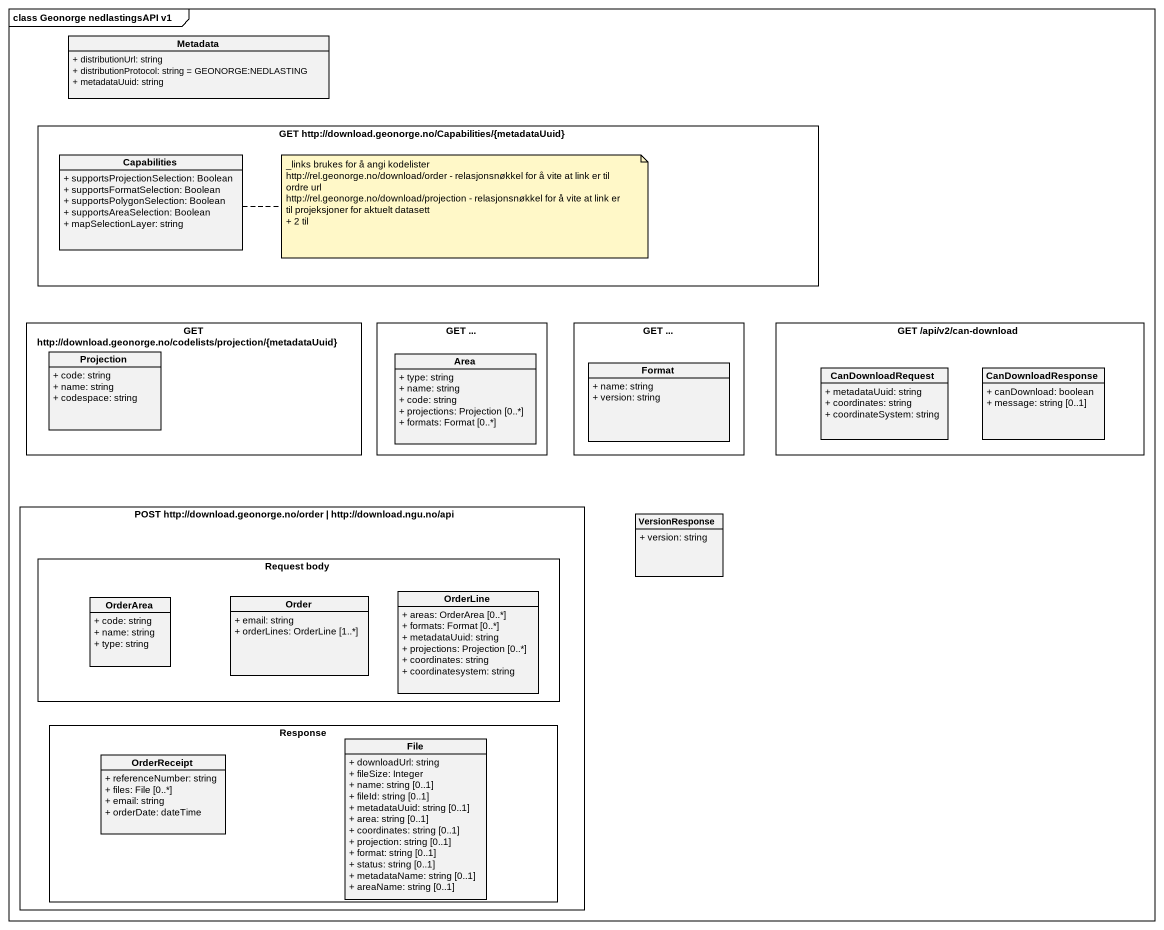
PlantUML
@startuml
mainframe class Geonorge nedlastingsAPI v1
hide circle
hide empty members
skinparam classAttributeIconSize 0
class Metadata {
  + distributionUrl: string
  + distributionProtocol: string = GEONORGE:NEDLASTING
  + metadataUuid: string
}
rectangle "GET http://download.geonorge.no/Capabilities/{metadataUuid}" as GET_http_download_geonorge {
  class Capabilities {
    + supportsProjectionSelection: Boolean
    + supportsFormatSelection: Boolean
    + supportsPolygonSelection: Boolean
    + supportsAreaSelection: Boolean
    + mapSelectionLayer: string
  }
}
rectangle "GET http://download.geonorge.no/codelists/projection/{metadataUuid}" as GET_http_download_geonorge_2 {
  class Projection {
    + code: string
    + name: string
    + codespace: string
  }
}
rectangle "GET ..." as GET {
  class Area {
    + type: string
    + name: string
    + code: string
    + projections: Projection [0..*]
    + formats: Format [0..*]
  }
}
rectangle "GET ..." as GET_2 {
  class Format {
    + name: string
    + version: string
  }
}
rectangle "GET /api/v2/can-download" as GET_api_v2_can_download {
  class CanDownloadRequest {
    + metadataUuid: string
    + coordinates: string
    + coordinateSystem: string
  }
  class CanDownloadResponse {
    + canDownload: boolean
    + message: string [0..1]
  }
}
rectangle "POST http:~//download.geonorge.no/order | http:~//download.ngu.no/api" as POST_http_download_geonorge {
  rectangle "Request body" as Request_body {
    class OrderArea {
      + code: string
      + name: string
      + type: string
    }
    class Order {
      + email: string
      + orderLines: OrderLine [1..*]
    }
    class OrderLine {
      + areas: OrderArea [0..*]
      + formats: Format [0..*]
      + metadataUuid: string
      + projections: Projection [0..*]
      + coordinates: string
      + coordinatesystem: string
    }
  }
  rectangle Response {
    class OrderReceipt {
      + referenceNumber: string
      + files: File [0..*]
      + email: string
      + orderDate: dateTime
    }
    class "File" as File_ {
      + downloadUrl: string
      + fileSize: Integer
      + name: string [0..1]
      + fileId: string [0..1]
      + metadataUuid: string [0..1]
      + area: string [0..1]
      + coordinates: string [0..1]
      + projection: string [0..1]
      + format: string [0..1]
      + status: string [0..1]
      + metadataName: string [0..1]
      + areaName: string [0..1]
    }
  }
}
class VersionResponse {
  + version: string
}
note right of Capabilities
  _links brukes for å angi kodelister
  http://rel.geonorge.no/download/order - relasjonsnøkkel for å vite at link er til ordre url
  http://rel.geonorge.no/download/projection - relasjonsnøkkel for å vite at link er til projeksjoner for aktuelt datasett
  + 2 til
end note
@enduml
